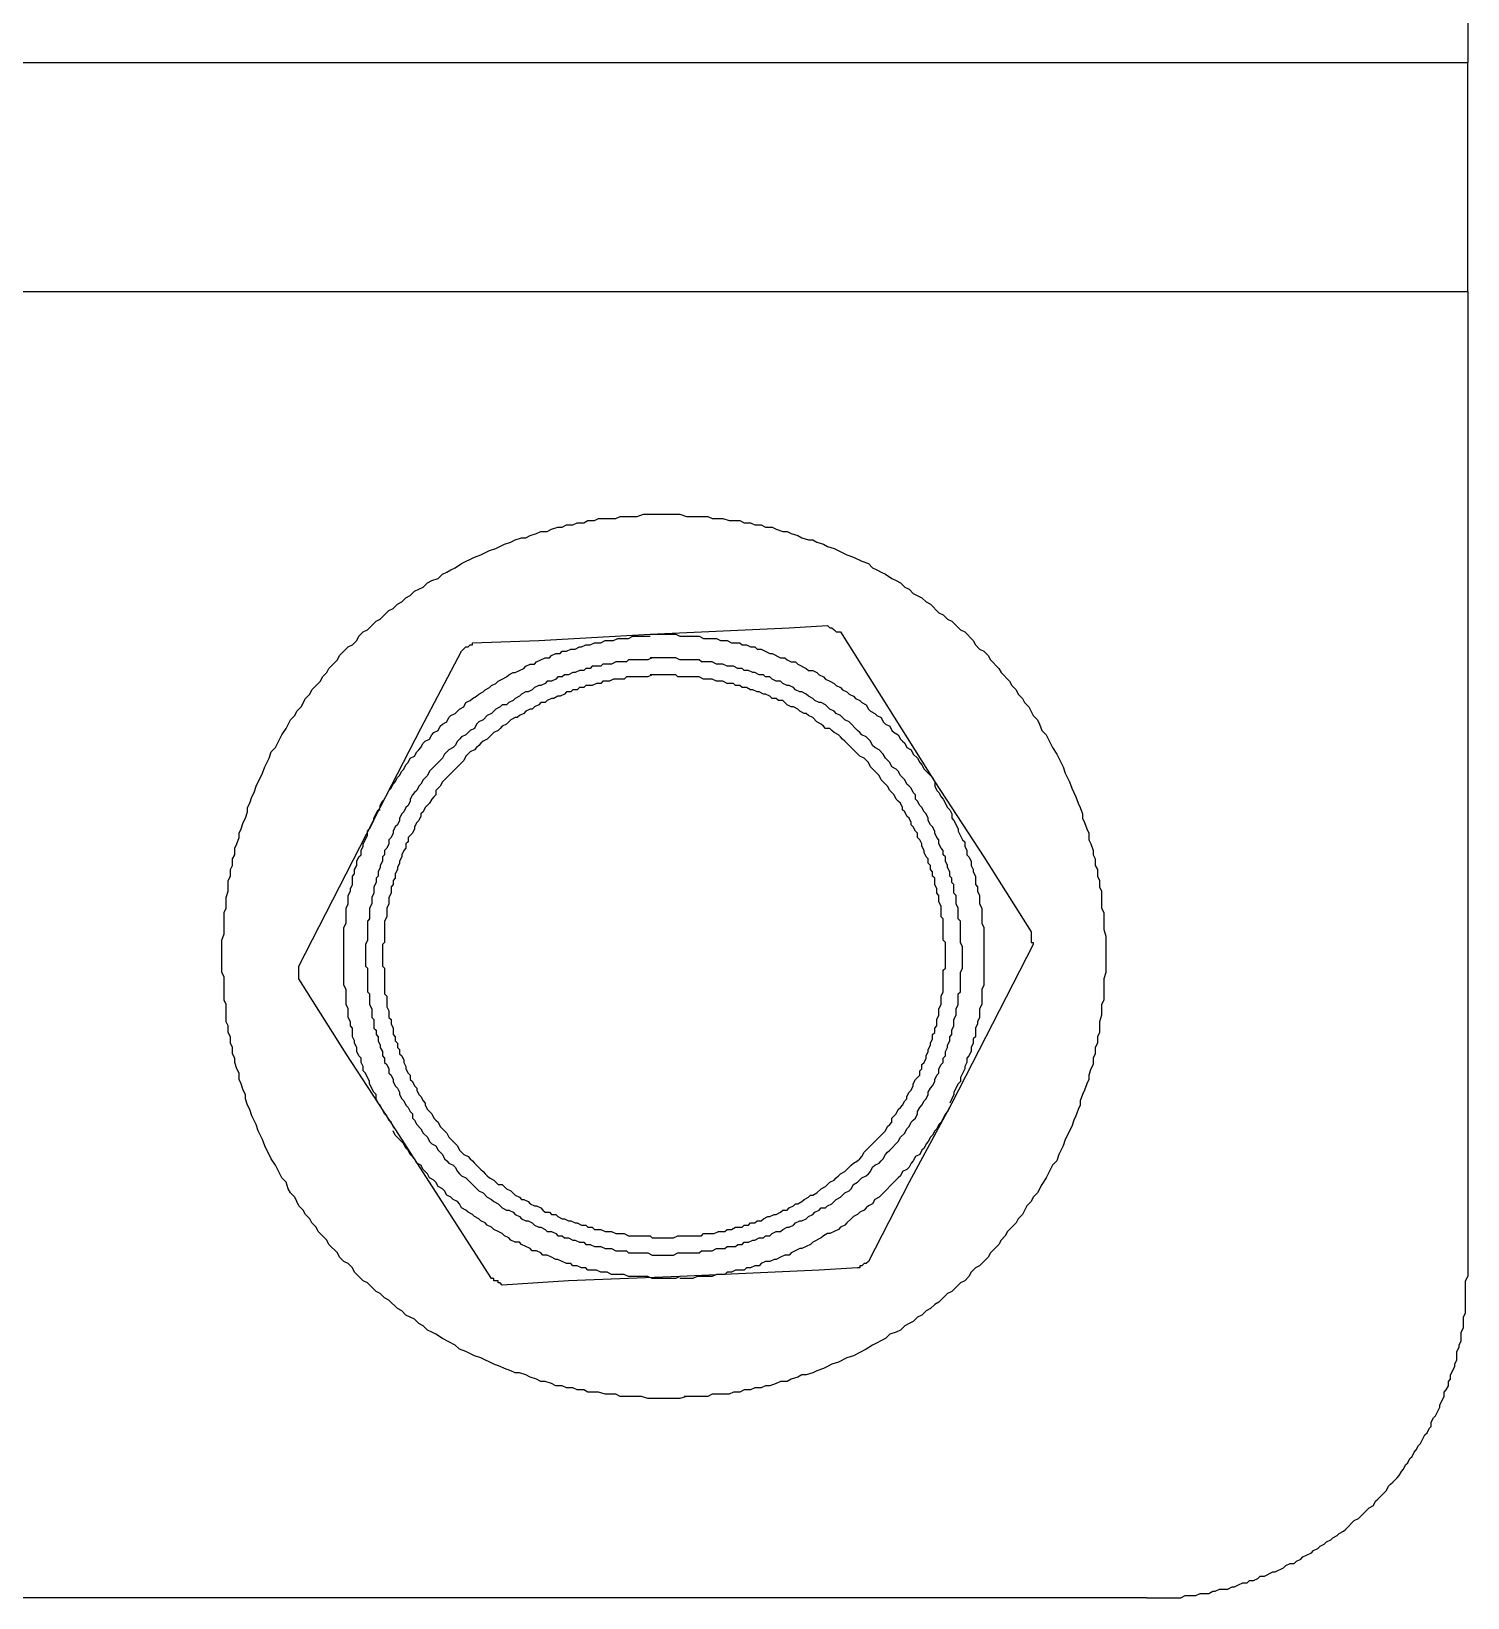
# Model space of a CAD drawing. Header units: inches. Extents: x 0 to 11, y 0.3 to 17.
# Drawn here: x 2.077 to 2.636, y 12.369 to 12.979 of the extents above; entities that cross this region are included whole.
import ezdxf

# ---------------------------------------------------------------- set-up
doc = ezdxf.new("R2010")
doc.units = ezdxf.units.IN
doc.header["$MEASUREMENT"] = 0
doc.layers.add('Layer 1', color=7, linetype='Continuous')

msp = doc.modelspace()

# ---------------------------------------------------------------- linework, layer by layer
at = {"layer": 'Layer 1', "color": 7, "lineweight": 25, "true_color": 0xffffff}
for points in [[(2.63583, 13.06417), (2.63583, 12.96667)], [(1.26083, 12.8775), (2.63583, 12.8775), (2.63583, 12.96667)], [(1.26083, 12.96667), (2.63583, 12.96667)], [(2.63583, 12.8775), (2.63583, 12.49417)], [(2.33167, 12.4475), (2.32917, 12.44667), (2.31666, 12.44667), (2.31417, 12.4475), (2.30583, 12.4475), (2.30417, 12.44834), (2.3, 12.44834), (2.2975, 12.44916), (2.29333, 12.44916), (2.29167, 12.45), (2.28916, 12.45), (2.2875, 12.45083), (2.285, 12.45083), (2.28333, 12.45167), (2.28084, 12.45167), (2.27917, 12.4525), (2.27667, 12.45334), (2.275, 12.45334), (2.27334, 12.45417), (2.27083, 12.455), (2.26917, 12.45583), (2.26667, 12.45667), (2.265, 12.45667), (2.26333, 12.4575), (2.26083, 12.45833), (2.25917, 12.45917), (2.25667, 12.46), (2.25167, 12.4625), (2.24917, 12.46333), (2.24584, 12.465), (2.24333, 12.46583), (2.24167, 12.4675), (2.23667, 12.47), (2.23416, 12.47167), (2.2325, 12.4725), (2.23083, 12.47333), (2.22917, 12.475), (2.2275, 12.47583), (2.22583, 12.4775), (2.22417, 12.47833), (2.2225, 12.47917), (2.22083, 12.48083), (2.21916, 12.48167), (2.21583, 12.485), (2.21417, 12.48583), (2.2125, 12.4875), (2.21084, 12.48834), (2.2075, 12.49167), (2.20583, 12.4925), (2.2025, 12.49584), (2.20167, 12.4975), (2.2, 12.49917), (2.19833, 12.5), (2.19667, 12.50167), (2.19583, 12.50334), (2.1925, 12.50667), (2.19166, 12.50833), (2.18833, 12.51166), (2.1875, 12.51333), (2.18583, 12.515), (2.185, 12.51667), (2.18334, 12.51833), (2.1825, 12.52), (2.18083, 12.52167), (2.17917, 12.525), (2.1775, 12.52667), (2.17667, 12.52833), (2.17584, 12.53083), (2.17417, 12.5325), (2.17166, 12.5375), (2.17, 12.54), (2.1675, 12.545), (2.16667, 12.5475), (2.165, 12.55084), (2.16416, 12.55333), (2.1625, 12.55667), (2.16167, 12.55916), (2.16083, 12.56083), (2.16, 12.56333), (2.16, 12.565), (2.15917, 12.56666), (2.15833, 12.56917), (2.1575, 12.57083), (2.1575, 12.57334), (2.15666, 12.575), (2.15584, 12.5775), (2.15584, 12.57917), (2.155, 12.58083), (2.155, 12.58333), (2.15417, 12.585), (2.15417, 12.5875), (2.15333, 12.58917), (2.15333, 12.59167), (2.1525, 12.59333), (2.1525, 12.6), (2.15167, 12.60166), (2.15167, 12.61083), (2.15083, 12.6125), (2.15083, 12.625), (2.15167, 12.6275), (2.15167, 12.63584), (2.1525, 12.6375), (2.1525, 12.64167), (2.15333, 12.64417), (2.15333, 12.64834), (2.15417, 12.65), (2.15417, 12.6525), (2.155, 12.65417), (2.155, 12.65667), (2.15584, 12.65833), (2.15584, 12.66083), (2.15666, 12.6625), (2.1575, 12.665), (2.1575, 12.66667), (2.15833, 12.66833), (2.15917, 12.67083), (2.16, 12.6725), (2.16083, 12.675), (2.16083, 12.67666), (2.16167, 12.67833), (2.1625, 12.68083), (2.16333, 12.6825), (2.16416, 12.685), (2.16667, 12.69), (2.1675, 12.6925), (2.16917, 12.69583), (2.17, 12.69834), (2.17166, 12.7), (2.17417, 12.705), (2.17584, 12.7075), (2.1775, 12.71084), (2.17917, 12.7125), (2.18, 12.71417), (2.18167, 12.71583), (2.18334, 12.71917), (2.185, 12.72083), (2.18583, 12.7225), (2.18917, 12.72583), (2.19, 12.7275), (2.19166, 12.72917), (2.1925, 12.73083), (2.19583, 12.73416), (2.19667, 12.73583), (2.2, 12.73916), (2.20167, 12.74), (2.20334, 12.74167), (2.20417, 12.74333), (2.20583, 12.745), (2.2075, 12.74584), (2.21084, 12.74917), (2.2125, 12.75), (2.21583, 12.75334), (2.2175, 12.75416), (2.21916, 12.75583), (2.22083, 12.75667), (2.2225, 12.75833), (2.22417, 12.75917), (2.22583, 12.76084), (2.2275, 12.76166), (2.22917, 12.7625), (2.23083, 12.76417), (2.2325, 12.765), (2.235, 12.76584), (2.23667, 12.7675), (2.23834, 12.76833), (2.24, 12.76917), (2.24167, 12.77), (2.24417, 12.77167), (2.24917, 12.77417), (2.25167, 12.775), (2.255, 12.77667), (2.2575, 12.7775), (2.26083, 12.77917), (2.26333, 12.78), (2.265, 12.78083), (2.2675, 12.78167), (2.26917, 12.78167), (2.27083, 12.7825), (2.27334, 12.78333), (2.275, 12.78417), (2.2775, 12.78417), (2.27917, 12.785), (2.28166, 12.78583), (2.28333, 12.78583), (2.285, 12.78667), (2.2875, 12.78667), (2.28916, 12.7875), (2.29167, 12.7875), (2.29333, 12.78833), (2.29583, 12.78833), (2.2975, 12.78916), (2.30417, 12.78916), (2.30583, 12.79), (2.3125, 12.79), (2.315, 12.79083), (2.32917, 12.79083), (2.33167, 12.79), (2.34, 12.79), (2.34167, 12.78916), (2.34583, 12.78916), (2.34833, 12.78833), (2.3525, 12.78833), (2.35417, 12.7875), (2.35667, 12.7875), (2.35833, 12.78667), (2.36083, 12.78667), (2.3625, 12.78583), (2.365, 12.78583), (2.36667, 12.785), (2.36917, 12.78417), (2.37084, 12.78417), (2.3725, 12.78333), (2.375, 12.7825), (2.37667, 12.78167), (2.37916, 12.78083), (2.38083, 12.78083), (2.3825, 12.78), (2.385, 12.77917), (2.38666, 12.77833), (2.38917, 12.7775), (2.39417, 12.775), (2.39667, 12.77417), (2.4, 12.7725), (2.4025, 12.77167), (2.40417, 12.77), (2.40584, 12.76917), (2.4075, 12.76833), (2.40917, 12.7675), (2.41167, 12.76584), (2.41333, 12.765), (2.415, 12.76417), (2.41667, 12.7625), (2.41833, 12.76166), (2.42, 12.76), (2.42333, 12.75833), (2.425, 12.75667), (2.42667, 12.75583), (2.43, 12.7525), (2.43167, 12.75167), (2.43334, 12.75), (2.435, 12.74917), (2.43833, 12.74584), (2.44, 12.745), (2.44333, 12.74167), (2.44417, 12.74), (2.44583, 12.73834), (2.4475, 12.7375), (2.44916, 12.73583), (2.45, 12.73416), (2.45334, 12.73083), (2.45417, 12.72917), (2.4575, 12.72583), (2.45833, 12.72417), (2.46, 12.7225), (2.46084, 12.72083), (2.4625, 12.71917), (2.46333, 12.7175), (2.465, 12.71583), (2.46667, 12.7125), (2.46834, 12.71084), (2.46916, 12.70917), (2.47, 12.70667), (2.47167, 12.705), (2.47417, 12.7), (2.47583, 12.6975), (2.47833, 12.6925), (2.47917, 12.69), (2.48083, 12.68667), (2.48167, 12.68416), (2.48333, 12.68083), (2.48416, 12.67833), (2.485, 12.67666), (2.48583, 12.67417), (2.48583, 12.6725), (2.48667, 12.67083), (2.4875, 12.66833), (2.48834, 12.66667), (2.48834, 12.66416), (2.48917, 12.6625), (2.49, 12.66), (2.49, 12.65833), (2.49083, 12.65667), (2.49083, 12.65417), (2.49167, 12.6525), (2.49167, 12.65), (2.4925, 12.64834), (2.4925, 12.64583), (2.49333, 12.64417), (2.49333, 12.6375), (2.49417, 12.63584), (2.49417, 12.62916), (2.495, 12.62667), (2.495, 12.6125), (2.49417, 12.61), (2.49417, 12.60166), (2.49333, 12.6), (2.49333, 12.59583), (2.4925, 12.59333), (2.4925, 12.58917), (2.49167, 12.5875), (2.49167, 12.585), (2.49083, 12.58333), (2.49083, 12.58083), (2.49, 12.57917), (2.49, 12.57667), (2.48917, 12.575), (2.48834, 12.5725), (2.48834, 12.57083), (2.4875, 12.56917), (2.48667, 12.56666), (2.48583, 12.565), (2.485, 12.5625), (2.485, 12.56083), (2.48416, 12.55916), (2.48333, 12.55667), (2.4825, 12.555), (2.48167, 12.5525), (2.47917, 12.5475), (2.47833, 12.545), (2.47666, 12.54167), (2.47583, 12.53916), (2.47417, 12.5375), (2.47167, 12.5325), (2.47, 12.53), (2.46834, 12.52667), (2.46667, 12.525), (2.46583, 12.52334), (2.46417, 12.52167), (2.4625, 12.51833), (2.46084, 12.51667), (2.46, 12.515), (2.45667, 12.51166), (2.45583, 12.51), (2.45417, 12.50833), (2.45334, 12.50667), (2.45, 12.50334), (2.44916, 12.50167), (2.44583, 12.49833), (2.44417, 12.4975), (2.4425, 12.49584), (2.44166, 12.49417), (2.44, 12.4925), (2.43833, 12.49167), (2.435, 12.48834), (2.43334, 12.4875), (2.43, 12.48416), (2.42833, 12.48333), (2.42667, 12.48167), (2.425, 12.48083), (2.42333, 12.47917), (2.42166, 12.47833), (2.42, 12.47666), (2.41833, 12.47583), (2.41667, 12.475), (2.415, 12.47333), (2.41333, 12.4725), (2.41083, 12.47167), (2.40917, 12.47), (2.40417, 12.4675), (2.40167, 12.46583), (2.39667, 12.46333), (2.39417, 12.4625), (2.39084, 12.46084), (2.38833, 12.46), (2.38666, 12.45917), (2.385, 12.45833), (2.3825, 12.4575), (2.38083, 12.45667), (2.37834, 12.45583), (2.37667, 12.45583), (2.375, 12.455), (2.3725, 12.45417), (2.37084, 12.45334), (2.36833, 12.45334), (2.36667, 12.4525), (2.36417, 12.45167), (2.3625, 12.45167), (2.36083, 12.45083), (2.35833, 12.45083), (2.35667, 12.45), (2.35417, 12.45), (2.3525, 12.44916), (2.35, 12.44916), (2.34833, 12.44834), (2.34167, 12.44834), (2.34, 12.4475), (2.33083, 12.4475)], [(2.3175, 12.74417), (2.37166, 12.74666), (2.38666, 12.7475), (2.3875, 12.74666), (2.38833, 12.74666), (2.38917, 12.74584), (2.39, 12.745), (2.39167, 12.745)], [(2.2125, 12.67666), (2.2125, 12.6775), (2.21333, 12.67917), (2.21417, 12.68), (2.21583, 12.68334), (2.21667, 12.68416), (2.2175, 12.68583), (2.21834, 12.68667), (2.21916, 12.68833), (2.22, 12.68917), (2.22083, 12.69084), (2.22167, 12.69166), (2.2225, 12.69333), (2.22333, 12.69417), (2.22417, 12.69583), (2.22583, 12.69667), (2.22666, 12.69834), (2.2275, 12.69916), (2.22833, 12.7), (2.22917, 12.70167), (2.23, 12.7025), (2.23167, 12.70334), (2.2325, 12.705), (2.23333, 12.70583), (2.235, 12.70667), (2.23583, 12.70833), (2.23667, 12.70917), (2.23834, 12.71), (2.23917, 12.71167), (2.24, 12.7125), (2.24167, 12.71333), (2.24333, 12.715), (2.245, 12.71583), (2.24584, 12.7175), (2.2475, 12.71833), (2.24833, 12.71917), (2.25, 12.72), (2.25083, 12.72083), (2.2525, 12.72167), (2.25334, 12.7225), (2.255, 12.72333), (2.25583, 12.72417), (2.2575, 12.725), (2.25833, 12.72583), (2.26, 12.72666), (2.26166, 12.7275), (2.2625, 12.72833), (2.26417, 12.72917), (2.265, 12.72917), (2.26833, 12.73083), (2.26917, 12.73167), (2.27083, 12.7325), (2.2725, 12.7325), (2.27334, 12.73333), (2.27667, 12.735), (2.27833, 12.735), (2.27917, 12.73583), (2.28084, 12.73667), (2.2825, 12.73667), (2.28333, 12.7375), (2.285, 12.7375), (2.28667, 12.73834), (2.28833, 12.73834), (2.29, 12.73916), (2.29083, 12.73916), (2.2925, 12.74), (2.29417, 12.74), (2.29583, 12.74083), (2.29833, 12.74083), (2.3, 12.74167), (2.30333, 12.74167), (2.305, 12.7425), (2.30916, 12.7425), (2.31083, 12.74333), (2.3175, 12.74333)], [(2.2125, 12.67666), (2.22833, 12.7075), (2.24417, 12.7375), (2.24584, 12.73916), (2.24666, 12.73916), (2.2475, 12.74), (2.24833, 12.74), (2.24833, 12.74083)], [(2.24833, 12.74083), (2.27417, 12.74167), (2.3175, 12.74417)], [(2.3175, 12.74417), (2.3275, 12.74417), (2.32917, 12.74333), (2.33667, 12.74333), (2.33833, 12.7425), (2.34334, 12.7425), (2.345, 12.74167), (2.3475, 12.74167), (2.34917, 12.74083), (2.3525, 12.74083), (2.35333, 12.74), (2.355, 12.74), (2.35667, 12.73916), (2.35833, 12.73916), (2.35916, 12.73834), (2.36083, 12.73834), (2.36417, 12.73667), (2.365, 12.73667), (2.36833, 12.735), (2.37, 12.735), (2.37084, 12.73416), (2.3725, 12.73333), (2.37417, 12.73333), (2.375, 12.7325), (2.37834, 12.73083), (2.37916, 12.73), (2.38083, 12.73), (2.3825, 12.72917), (2.38333, 12.72833), (2.385, 12.7275), (2.38583, 12.72666), (2.3875, 12.72583), (2.38917, 12.725), (2.39, 12.72417), (2.39167, 12.72333), (2.3925, 12.7225), (2.39417, 12.72167), (2.395, 12.72083), (2.39667, 12.72), (2.3975, 12.71917), (2.39917, 12.71833), (2.4, 12.7175), (2.40167, 12.71667), (2.4025, 12.715), (2.40333, 12.71417), (2.405, 12.71333), (2.40584, 12.7125), (2.4075, 12.71167), (2.40833, 12.71), (2.40917, 12.70917), (2.41083, 12.70833), (2.41167, 12.70667), (2.4125, 12.70583), (2.41416, 12.705), (2.415, 12.70334), (2.41583, 12.7025), (2.41667, 12.70167), (2.4175, 12.7), (2.41917, 12.69916), (2.42, 12.6975), (2.42166, 12.69583), (2.4225, 12.69417), (2.42333, 12.69333), (2.42417, 12.69166), (2.4275, 12.68833), (2.42833, 12.68667)], [(2.39167, 12.745), (2.42833, 12.68667)], [(2.31833, 12.735), (2.31666, 12.73416), (2.30916, 12.73416), (2.30834, 12.73333), (2.30417, 12.73333), (2.3025, 12.7325), (2.29917, 12.7325), (2.29833, 12.73167), (2.295, 12.73167), (2.29417, 12.73083), (2.2925, 12.73083), (2.29167, 12.73), (2.29, 12.73), (2.28833, 12.72917), (2.2875, 12.72917), (2.28583, 12.72833), (2.28417, 12.72833), (2.28333, 12.7275), (2.28166, 12.7275), (2.28084, 12.72666), (2.27917, 12.72583), (2.2775, 12.72583), (2.27667, 12.725), (2.275, 12.72417), (2.27417, 12.72417), (2.2725, 12.72333), (2.27167, 12.7225), (2.27, 12.72167), (2.26917, 12.72167), (2.2675, 12.72083), (2.26667, 12.72), (2.265, 12.71917), (2.26417, 12.71833), (2.2625, 12.7175), (2.26166, 12.71667), (2.26, 12.71667), (2.25917, 12.71583), (2.2575, 12.715), (2.25583, 12.71333), (2.25416, 12.7125), (2.2525, 12.71084), (2.25083, 12.71), (2.25, 12.70917), (2.24917, 12.7075), (2.2475, 12.70667), (2.24666, 12.70583), (2.24584, 12.705), (2.24417, 12.70417), (2.24333, 12.70334), (2.2425, 12.7025), (2.24167, 12.70083), (2.24083, 12.7), (2.23917, 12.69916), (2.2375, 12.6975), (2.23667, 12.69583), (2.23167, 12.69084), (2.23083, 12.68917), (2.22917, 12.6875), (2.22833, 12.68583), (2.2275, 12.685), (2.22666, 12.68334), (2.22583, 12.6825), (2.225, 12.68167), (2.22417, 12.68), (2.22417, 12.67917), (2.22333, 12.6775), (2.2225, 12.67666), (2.22167, 12.675), (2.22083, 12.67417), (2.22, 12.6725), (2.22, 12.67166), (2.21916, 12.67), (2.21834, 12.66917), (2.2175, 12.6675), (2.2175, 12.66667), (2.21667, 12.665), (2.21583, 12.66416), (2.21583, 12.6625), (2.215, 12.66083), (2.21417, 12.66), (2.21417, 12.65833), (2.21333, 12.6575), (2.21333, 12.65583), (2.2125, 12.65417), (2.2125, 12.65333), (2.21167, 12.65167), (2.21167, 12.65), (2.21084, 12.64917), (2.21084, 12.6475), (2.21, 12.64583), (2.21, 12.64333), (2.20917, 12.64167), (2.20917, 12.63917), (2.20833, 12.6375), (2.20833, 12.63333), (2.2075, 12.6325), (2.2075, 12.625), (2.20667, 12.62333), (2.20667, 12.615), (2.2075, 12.61416), (2.2075, 12.605), (2.20833, 12.60417), (2.20833, 12.6), (2.20917, 12.59833), (2.20917, 12.595), (2.21, 12.59417), (2.21, 12.59083), (2.21084, 12.59), (2.21084, 12.58833), (2.21167, 12.5875), (2.21167, 12.58584), (2.2125, 12.58417), (2.2125, 12.58333), (2.21333, 12.58167), (2.21333, 12.58), (2.21417, 12.57917), (2.21417, 12.5775), (2.215, 12.57667), (2.21583, 12.575), (2.21583, 12.57334), (2.21667, 12.5725), (2.2175, 12.57083), (2.2175, 12.57), (2.21834, 12.56833), (2.21916, 12.5675), (2.22, 12.56584), (2.22, 12.565), (2.22083, 12.56333), (2.22167, 12.5625), (2.2225, 12.56083), (2.22333, 12.56), (2.22417, 12.55834), (2.225, 12.5575), (2.225, 12.55583), (2.22583, 12.555), (2.22666, 12.55333), (2.22833, 12.55166), (2.22917, 12.55), (2.23083, 12.54833), (2.23167, 12.54666), (2.2325, 12.54583), (2.23416, 12.545), (2.235, 12.54333), (2.23583, 12.5425), (2.23667, 12.54167), (2.2375, 12.54), (2.23834, 12.53916), (2.23917, 12.53833), (2.24083, 12.5375), (2.24167, 12.53667), (2.2425, 12.535), (2.24333, 12.53417), (2.24417, 12.53333), (2.24584, 12.5325), (2.25083, 12.5275), (2.2525, 12.52667), (2.25416, 12.525), (2.25583, 12.52417), (2.25667, 12.52334), (2.25833, 12.5225), (2.25917, 12.52167), (2.26, 12.52083), (2.26166, 12.52), (2.2625, 12.52), (2.26417, 12.51917), (2.265, 12.51833), (2.26667, 12.5175), (2.2675, 12.51667), (2.26917, 12.51584), (2.27, 12.51584), (2.27167, 12.515), (2.2725, 12.51417), (2.27417, 12.51333), (2.275, 12.51333), (2.27667, 12.5125), (2.2775, 12.51166), (2.27917, 12.51166), (2.28084, 12.51084), (2.28166, 12.51), (2.28333, 12.51), (2.28417, 12.50917), (2.28583, 12.50917), (2.2875, 12.50833), (2.28833, 12.50833), (2.29, 12.5075), (2.29167, 12.5075), (2.2925, 12.50667), (2.29417, 12.50667), (2.29583, 12.50583), (2.29833, 12.50583), (2.3, 12.505), (2.3025, 12.505), (2.30417, 12.50416), (2.30834, 12.50416), (2.30916, 12.50334), (2.31666, 12.50334), (2.31833, 12.5025), (2.32667, 12.5025), (2.32834, 12.50334), (2.33667, 12.50334), (2.3375, 12.50416), (2.34167, 12.50416), (2.34334, 12.505), (2.34667, 12.505), (2.3475, 12.50583), (2.35083, 12.50583), (2.35166, 12.50667), (2.35333, 12.50667), (2.35417, 12.5075), (2.35583, 12.5075), (2.3575, 12.50833), (2.35833, 12.50833), (2.36, 12.50917), (2.36167, 12.50917), (2.3625, 12.51), (2.36417, 12.51), (2.365, 12.51084), (2.36667, 12.51166), (2.36833, 12.51166), (2.36917, 12.5125), (2.37084, 12.51333), (2.37166, 12.51333), (2.37333, 12.51417), (2.37417, 12.515), (2.37583, 12.51584), (2.37667, 12.51584), (2.37834, 12.51667), (2.37916, 12.5175), (2.38083, 12.51833), (2.38167, 12.51917), (2.38333, 12.52), (2.38417, 12.52083), (2.38583, 12.52083), (2.38666, 12.52167), (2.38833, 12.5225), (2.39, 12.52417), (2.39167, 12.525), (2.39333, 12.52667), (2.395, 12.5275), (2.39583, 12.52833), (2.39667, 12.53), (2.39834, 12.53083), (2.4, 12.5325), (2.40167, 12.53333), (2.4025, 12.53417), (2.40333, 12.535), (2.40417, 12.53667), (2.405, 12.5375), (2.40666, 12.53833), (2.4075, 12.53916), (2.40833, 12.54), (2.40917, 12.54167), (2.41, 12.5425), (2.41083, 12.54333), (2.41416, 12.54666), (2.415, 12.54833), (2.41667, 12.55), (2.4175, 12.55166), (2.41833, 12.5525), (2.41917, 12.55417), (2.42, 12.555), (2.42083, 12.55583), (2.42166, 12.5575), (2.42166, 12.55834), (2.4225, 12.56), (2.42333, 12.56083), (2.42417, 12.5625), (2.425, 12.56333), (2.42584, 12.565), (2.42584, 12.56584), (2.42667, 12.5675), (2.4275, 12.56833), (2.42833, 12.57), (2.42833, 12.57083), (2.42917, 12.5725), (2.43, 12.57334), (2.43, 12.575), (2.43083, 12.57667), (2.43167, 12.5775), (2.43167, 12.57917), (2.4325, 12.58), (2.4325, 12.58167), (2.43334, 12.58333), (2.43334, 12.58417), (2.43416, 12.58584), (2.43416, 12.5875), (2.435, 12.58833), (2.435, 12.59), (2.43583, 12.59167), (2.43583, 12.59417), (2.43667, 12.59583), (2.43667, 12.59833), (2.4375, 12.6), (2.4375, 12.60417), (2.43833, 12.605), (2.43833, 12.6125), (2.43917, 12.61416), (2.43917, 12.6225), (2.43833, 12.62417), (2.43833, 12.6325), (2.4375, 12.63333), (2.4375, 12.6375), (2.43667, 12.63917), (2.43667, 12.6425), (2.43583, 12.64333), (2.43583, 12.64667), (2.435, 12.6475), (2.435, 12.64917), (2.43416, 12.65), (2.43416, 12.65167), (2.43334, 12.65333), (2.43334, 12.65417), (2.4325, 12.65583), (2.4325, 12.6575), (2.43167, 12.65833), (2.43167, 12.66), (2.43083, 12.66083), (2.43, 12.6625), (2.43, 12.66416), (2.42917, 12.665), (2.42833, 12.66667), (2.42833, 12.6675), (2.4275, 12.66917), (2.42667, 12.67), (2.42584, 12.67166), (2.42584, 12.6725), (2.425, 12.67417), (2.42417, 12.675), (2.42333, 12.67666), (2.4225, 12.6775), (2.42166, 12.67917), (2.42083, 12.68), (2.42083, 12.68167), (2.42, 12.6825), (2.41917, 12.68416), (2.41833, 12.685), (2.4175, 12.68583), (2.41667, 12.6875), (2.415, 12.68917), (2.41416, 12.69084), (2.41333, 12.69166), (2.41167, 12.6925), (2.41083, 12.69417), (2.40917, 12.69583), (2.40833, 12.6975), (2.40666, 12.69916), (2.405, 12.7), (2.40417, 12.70083), (2.40333, 12.7025), (2.4025, 12.70334), (2.40167, 12.70417), (2.4, 12.705), (2.39917, 12.70583), (2.39834, 12.70667), (2.395, 12.71), (2.39333, 12.71084), (2.39167, 12.7125), (2.39, 12.71333), (2.38917, 12.71417), (2.3875, 12.715), (2.38583, 12.71667), (2.38417, 12.7175), (2.38333, 12.7175), (2.38167, 12.71833), (2.38083, 12.71917), (2.37916, 12.72), (2.37834, 12.72083), (2.37667, 12.72167), (2.37583, 12.72167), (2.37417, 12.7225), (2.37333, 12.72333), (2.37166, 12.72417), (2.37084, 12.72417), (2.36917, 12.725), (2.36833, 12.72583), (2.36667, 12.72583), (2.365, 12.72666), (2.36417, 12.7275), (2.3625, 12.7275), (2.36167, 12.72833), (2.36, 12.72833), (2.35833, 12.72917), (2.3575, 12.72917), (2.35583, 12.73), (2.35417, 12.73), (2.35333, 12.73083), (2.35166, 12.73083), (2.35, 12.73167), (2.3475, 12.73167), (2.34583, 12.7325), (2.34334, 12.7325), (2.34167, 12.73333), (2.3375, 12.73333), (2.33667, 12.73416), (2.32917, 12.73416), (2.3275, 12.735), (2.3175, 12.735)], [(2.31833, 12.72833), (2.31666, 12.7275), (2.30834, 12.7275), (2.3075, 12.72666), (2.30333, 12.72666), (2.30167, 12.72583), (2.29917, 12.72583), (2.29833, 12.725), (2.29666, 12.725), (2.295, 12.72417), (2.2925, 12.72417), (2.29167, 12.72333), (2.29, 12.72333), (2.28916, 12.7225), (2.2875, 12.7225), (2.28667, 12.72167), (2.285, 12.72167), (2.28417, 12.72083), (2.2825, 12.72), (2.28166, 12.72), (2.28, 12.71917), (2.27917, 12.71917), (2.2775, 12.71833), (2.27667, 12.7175), (2.275, 12.7175), (2.27417, 12.71667), (2.2725, 12.71583), (2.27167, 12.715), (2.27083, 12.715), (2.26917, 12.71417), (2.26833, 12.71333), (2.26667, 12.7125), (2.26584, 12.71167), (2.265, 12.71167), (2.26333, 12.71084), (2.26166, 12.70917), (2.26, 12.70833), (2.25917, 12.7075), (2.25833, 12.70667), (2.25667, 12.70583), (2.25583, 12.705), (2.255, 12.70417), (2.25416, 12.70334), (2.2525, 12.7025), (2.25167, 12.70167), (2.25083, 12.70083), (2.25, 12.7), (2.24917, 12.69916), (2.2475, 12.69834), (2.24584, 12.69667), (2.245, 12.695), (2.2375, 12.6875), (2.23667, 12.68667), (2.23583, 12.685), (2.235, 12.68416), (2.23416, 12.68334), (2.23416, 12.68167), (2.23333, 12.68083), (2.2325, 12.68), (2.23167, 12.67833), (2.23, 12.67666), (2.22917, 12.675), (2.22833, 12.67417), (2.22833, 12.67333), (2.2275, 12.67166), (2.22666, 12.67083), (2.22583, 12.66917), (2.22583, 12.66833), (2.225, 12.66667), (2.22417, 12.66583), (2.22333, 12.665), (2.22333, 12.66333), (2.2225, 12.6625), (2.2225, 12.66083), (2.22167, 12.66), (2.22083, 12.65833), (2.22083, 12.6575), (2.22, 12.65583), (2.22, 12.655), (2.21916, 12.65333), (2.21916, 12.6525), (2.21834, 12.65083), (2.21834, 12.64917), (2.2175, 12.64834), (2.2175, 12.64667), (2.21667, 12.64583), (2.21667, 12.64333), (2.21583, 12.64167), (2.21583, 12.63917), (2.215, 12.6375), (2.215, 12.63417), (2.21417, 12.6325), (2.21417, 12.62417), (2.21333, 12.62333), (2.21333, 12.615), (2.21417, 12.61416), (2.21417, 12.60417), (2.215, 12.60333), (2.215, 12.59917), (2.21583, 12.5975), (2.21583, 12.595), (2.21667, 12.59417), (2.21667, 12.5925), (2.2175, 12.59083), (2.2175, 12.58833), (2.21834, 12.5875), (2.21834, 12.58584), (2.21916, 12.585), (2.21916, 12.58333), (2.22, 12.5825), (2.22, 12.58083), (2.22083, 12.58), (2.22167, 12.57834), (2.22167, 12.5775), (2.2225, 12.57583), (2.2225, 12.575), (2.22333, 12.57334), (2.22417, 12.5725), (2.22417, 12.57083), (2.225, 12.57), (2.22583, 12.56833), (2.22666, 12.5675), (2.22666, 12.56666), (2.2275, 12.565), (2.22833, 12.56417), (2.22917, 12.5625), (2.23, 12.56167), (2.23, 12.56083), (2.23083, 12.55916), (2.23167, 12.55834), (2.2325, 12.5575), (2.23333, 12.55583), (2.23416, 12.555), (2.235, 12.55417), (2.23583, 12.5525), (2.23834, 12.55), (2.23917, 12.54833), (2.2425, 12.545), (2.24333, 12.54333), (2.24417, 12.5425), (2.245, 12.54167), (2.24666, 12.54083), (2.2475, 12.54), (2.24833, 12.53916), (2.24917, 12.53833), (2.25, 12.5375), (2.25167, 12.53583), (2.2525, 12.535), (2.25334, 12.53417), (2.25416, 12.53333), (2.255, 12.5325), (2.25667, 12.53167), (2.25833, 12.53), (2.26, 12.53), (2.26166, 12.52833), (2.26333, 12.5275), (2.265, 12.52583), (2.26667, 12.525), (2.2675, 12.52417), (2.26833, 12.52417), (2.27, 12.52334), (2.27083, 12.5225), (2.2725, 12.52167), (2.27334, 12.52167), (2.275, 12.52083), (2.27583, 12.52), (2.27667, 12.51917), (2.27833, 12.51917), (2.27917, 12.51833), (2.28084, 12.51833), (2.28166, 12.5175), (2.28333, 12.51667), (2.28417, 12.51667), (2.28583, 12.51584), (2.28667, 12.51584), (2.28833, 12.515), (2.28916, 12.515), (2.29083, 12.51417), (2.2925, 12.51417), (2.29333, 12.51333), (2.295, 12.51333), (2.29583, 12.5125), (2.29833, 12.5125), (2.3, 12.51166), (2.3025, 12.51166), (2.30417, 12.51084), (2.3075, 12.51084), (2.30916, 12.51), (2.3175, 12.51), (2.31833, 12.50917), (2.32667, 12.50917), (2.32834, 12.51), (2.3375, 12.51), (2.33833, 12.51084), (2.3425, 12.51084), (2.34416, 12.51166), (2.34667, 12.51166), (2.3475, 12.5125), (2.34917, 12.5125), (2.35083, 12.51333), (2.35333, 12.51333), (2.35417, 12.51417), (2.35583, 12.51417), (2.35667, 12.515), (2.35833, 12.515), (2.35916, 12.51584), (2.36083, 12.51584), (2.36167, 12.51667), (2.36334, 12.5175), (2.36417, 12.5175), (2.36583, 12.51833), (2.36667, 12.51833), (2.36833, 12.51917), (2.36917, 12.52), (2.37084, 12.52), (2.37166, 12.52083), (2.37333, 12.52167), (2.37417, 12.5225), (2.375, 12.5225), (2.37667, 12.52334), (2.3775, 12.52417), (2.37916, 12.525), (2.38, 12.52583), (2.38083, 12.52583), (2.3825, 12.52667), (2.38417, 12.52833), (2.38583, 12.52917), (2.3875, 12.53083), (2.38917, 12.53167), (2.39, 12.5325), (2.39084, 12.53333), (2.39167, 12.53417), (2.39333, 12.535), (2.39417, 12.53583), (2.395, 12.53667), (2.39583, 12.5375), (2.39667, 12.53833), (2.39834, 12.53916), (2.39917, 12.54), (2.4, 12.54083), (2.40083, 12.5425), (2.40167, 12.54333), (2.40917, 12.55084), (2.41, 12.5525), (2.41083, 12.55333), (2.41167, 12.55417), (2.41167, 12.55583), (2.4125, 12.55667), (2.41333, 12.5575), (2.41416, 12.55916), (2.415, 12.56), (2.41583, 12.56083), (2.41667, 12.5625), (2.4175, 12.56333), (2.4175, 12.56417), (2.41833, 12.56584), (2.41917, 12.56666), (2.42, 12.56833), (2.42, 12.56917), (2.42083, 12.57083), (2.4225, 12.5725), (2.4225, 12.57416), (2.42333, 12.575), (2.42333, 12.57667), (2.42417, 12.5775), (2.425, 12.57917), (2.425, 12.58), (2.42584, 12.58167), (2.42584, 12.5825), (2.42667, 12.58417), (2.42667, 12.585), (2.4275, 12.58667), (2.4275, 12.58833), (2.42833, 12.58917), (2.42833, 12.59083), (2.42917, 12.59167), (2.42917, 12.59417), (2.43, 12.59583), (2.43, 12.59833), (2.43083, 12.6), (2.43083, 12.60333), (2.43167, 12.605), (2.43167, 12.61334), (2.4325, 12.61416), (2.4325, 12.62417), (2.43167, 12.625), (2.43167, 12.63333), (2.43083, 12.63417), (2.43083, 12.63833), (2.43, 12.64), (2.43, 12.6425), (2.42917, 12.64333), (2.42917, 12.645), (2.42833, 12.64667), (2.42833, 12.64917), (2.4275, 12.65), (2.4275, 12.65167), (2.42667, 12.6525), (2.42667, 12.65417), (2.42584, 12.655), (2.42584, 12.65667), (2.425, 12.6575), (2.42417, 12.65917), (2.42417, 12.66), (2.42333, 12.66167), (2.42333, 12.6625), (2.4225, 12.66416), (2.42166, 12.665), (2.42166, 12.66667), (2.42083, 12.6675), (2.42, 12.66917), (2.41917, 12.67), (2.41917, 12.67083), (2.41833, 12.6725), (2.4175, 12.67333), (2.41667, 12.675), (2.41583, 12.67584), (2.41583, 12.67666), (2.415, 12.67833), (2.41416, 12.67917), (2.41333, 12.68), (2.4125, 12.68167), (2.41167, 12.6825), (2.41083, 12.68334), (2.41, 12.685), (2.40917, 12.68583), (2.40833, 12.68667), (2.4075, 12.6875), (2.40666, 12.68917), (2.40333, 12.6925), (2.4025, 12.69417), (2.40083, 12.69583), (2.39917, 12.69667), (2.39667, 12.69916), (2.39583, 12.7), (2.39417, 12.70167), (2.39333, 12.7025), (2.3925, 12.70334), (2.39167, 12.70417), (2.39084, 12.705), (2.38917, 12.70583), (2.38833, 12.70667), (2.3875, 12.7075), (2.38583, 12.7075), (2.385, 12.70833), (2.38417, 12.70917), (2.3825, 12.71), (2.38083, 12.71167), (2.37916, 12.7125), (2.37834, 12.71333), (2.3775, 12.71333), (2.37583, 12.71417), (2.375, 12.715), (2.37333, 12.71583), (2.3725, 12.71583), (2.37084, 12.71667), (2.36917, 12.71833), (2.3675, 12.71833), (2.36667, 12.71917), (2.365, 12.71917), (2.36417, 12.72), (2.3625, 12.72083), (2.36167, 12.72083), (2.36, 12.72167), (2.35916, 12.72167), (2.3575, 12.7225), (2.35667, 12.7225), (2.355, 12.72333), (2.35333, 12.72333), (2.3525, 12.72417), (2.35083, 12.72417), (2.35, 12.725), (2.3475, 12.725), (2.34583, 12.72583), (2.34334, 12.72583), (2.34167, 12.72666), (2.33833, 12.72666), (2.33667, 12.7275), (2.32834, 12.7275), (2.3275, 12.72833), (2.3175, 12.72833)], [(2.42833, 12.68667), (2.42833, 12.685), (2.42917, 12.68334), (2.43, 12.6825), (2.43083, 12.68083), (2.43167, 12.68), (2.43334, 12.67666), (2.43416, 12.67584), (2.435, 12.67417), (2.435, 12.6725), (2.43583, 12.67166), (2.4375, 12.66833), (2.4375, 12.6675), (2.43917, 12.66416), (2.44, 12.66333), (2.44, 12.66167), (2.44084, 12.66), (2.44084, 12.65833), (2.44166, 12.6575), (2.4425, 12.65583), (2.4425, 12.65417), (2.44333, 12.6525), (2.44333, 12.65167), (2.44417, 12.65), (2.44417, 12.64667), (2.445, 12.64583), (2.445, 12.64417), (2.44583, 12.6425), (2.44583, 12.63917), (2.44667, 12.6375), (2.44667, 12.63167), (2.4475, 12.63), (2.4475, 12.6075), (2.44667, 12.60583), (2.44667, 12.6), (2.44583, 12.59833), (2.44583, 12.595), (2.445, 12.59333), (2.445, 12.5925), (2.44417, 12.59083), (2.44417, 12.5875), (2.44333, 12.58667), (2.44333, 12.585), (2.4425, 12.58333), (2.4425, 12.58167), (2.44166, 12.58), (2.44084, 12.57917), (2.44084, 12.5775), (2.44, 12.57583), (2.44, 12.575), (2.43833, 12.57167), (2.43833, 12.57), (2.4375, 12.56917), (2.43583, 12.56584), (2.43583, 12.565), (2.43416, 12.56167)], [(2.42833, 12.68667), (2.4475, 12.6575), (2.46583, 12.62834)], [(2.21834, 12.55166), (2.19916, 12.58083), (2.18083, 12.61), (2.18083, 12.615), (2.2125, 12.67666)], [(2.21834, 12.55166), (2.2175, 12.5525), (2.21667, 12.55417), (2.21583, 12.555), (2.215, 12.55667), (2.21417, 12.5575), (2.2125, 12.56083), (2.21167, 12.56167), (2.21084, 12.56333), (2.21084, 12.565), (2.21, 12.56584), (2.20833, 12.56917), (2.20833, 12.57), (2.20667, 12.57334), (2.20583, 12.57416), (2.20583, 12.57583), (2.205, 12.5775), (2.205, 12.57917), (2.20417, 12.58), (2.20334, 12.58167), (2.20334, 12.58333), (2.2025, 12.585), (2.2025, 12.58584), (2.20167, 12.5875), (2.20167, 12.59083), (2.20083, 12.59167), (2.20083, 12.59333), (2.2, 12.595), (2.2, 12.59833), (2.19916, 12.6), (2.19916, 12.60583), (2.19833, 12.6075), (2.19833, 12.63), (2.19916, 12.63167), (2.19916, 12.6375), (2.2, 12.63917), (2.2, 12.6425), (2.20083, 12.64417), (2.20083, 12.645), (2.20167, 12.64667), (2.20167, 12.65), (2.2025, 12.65083), (2.2025, 12.6525), (2.20334, 12.65417), (2.20334, 12.65583), (2.20417, 12.6575), (2.205, 12.65833), (2.205, 12.66), (2.20583, 12.66167), (2.20583, 12.6625), (2.2075, 12.66583), (2.2075, 12.6675), (2.20833, 12.66833), (2.21, 12.67166), (2.21, 12.6725), (2.21167, 12.67584), (2.2125, 12.67584)], [(2.46583, 12.62834), (2.46583, 12.62417), (2.46667, 12.62417), (2.46667, 12.62333), (2.435, 12.56167)], [(2.435, 12.56167), (2.43334, 12.55834), (2.4325, 12.5575), (2.43083, 12.55417), (2.43, 12.55333), (2.42917, 12.55166), (2.42833, 12.55084), (2.4275, 12.54917), (2.42667, 12.54833), (2.42584, 12.54666), (2.425, 12.54583), (2.42417, 12.54417), (2.42333, 12.54333), (2.4225, 12.54167), (2.42083, 12.54083), (2.42, 12.53916), (2.41917, 12.53833), (2.41833, 12.53667), (2.4175, 12.53583), (2.41583, 12.535), (2.415, 12.53333), (2.41416, 12.5325), (2.40666, 12.525), (2.405, 12.52417), (2.40417, 12.5225), (2.4025, 12.52167), (2.40167, 12.52083), (2.40083, 12.52), (2.39917, 12.51917), (2.39834, 12.51833), (2.39667, 12.5175), (2.39583, 12.51667), (2.39417, 12.515), (2.39333, 12.51417), (2.39167, 12.51333), (2.39084, 12.5125), (2.38917, 12.51166), (2.3875, 12.51084), (2.38666, 12.51084), (2.385, 12.51), (2.38417, 12.50917), (2.38083, 12.5075), (2.38, 12.50667), (2.37667, 12.505), (2.37583, 12.505), (2.3725, 12.50334), (2.37166, 12.5025), (2.37, 12.5025), (2.36833, 12.50167), (2.36667, 12.50083), (2.36583, 12.50083), (2.36417, 12.5), (2.3625, 12.5), (2.36083, 12.49917), (2.36, 12.49833), (2.35833, 12.49833), (2.35667, 12.4975), (2.355, 12.4975), (2.35417, 12.49666), (2.35083, 12.49666), (2.34917, 12.49584), (2.3475, 12.49584), (2.34667, 12.495), (2.34334, 12.495), (2.34167, 12.49417), (2.33584, 12.49417), (2.33417, 12.49333), (2.32917, 12.49333)], [(2.435, 12.56167), (2.41833, 12.53083), (2.4025, 12.5)], [(2.32917, 12.49417), (2.3275, 12.49333), (2.31833, 12.49333), (2.31666, 12.49417), (2.30916, 12.49417), (2.3075, 12.495), (2.3025, 12.495), (2.30084, 12.49584), (2.29833, 12.49584), (2.29666, 12.49666), (2.29333, 12.49666), (2.2925, 12.4975), (2.29083, 12.4975), (2.28916, 12.49833), (2.2875, 12.49833), (2.28667, 12.49917), (2.285, 12.49917), (2.28333, 12.5), (2.28166, 12.50083), (2.28084, 12.50083), (2.27917, 12.50167), (2.2775, 12.5025), (2.27583, 12.5025), (2.275, 12.50334), (2.27334, 12.50416), (2.27167, 12.50416), (2.27083, 12.505), (2.2675, 12.50667), (2.26667, 12.5075), (2.265, 12.5075), (2.26333, 12.50833), (2.2625, 12.50917), (2.26083, 12.51), (2.26, 12.51084), (2.25833, 12.51166), (2.25667, 12.5125), (2.25583, 12.51333), (2.25416, 12.51417), (2.25334, 12.515), (2.25167, 12.51584), (2.25083, 12.51667), (2.24917, 12.5175), (2.24833, 12.51833), (2.24666, 12.51917), (2.24584, 12.52), (2.24417, 12.52083), (2.24333, 12.5225), (2.2425, 12.52334), (2.24083, 12.52417), (2.24, 12.525), (2.23834, 12.52583), (2.2375, 12.5275), (2.23667, 12.52833), (2.235, 12.52917), (2.23416, 12.53083), (2.23333, 12.53167), (2.23167, 12.5325), (2.23083, 12.53417), (2.23, 12.535), (2.22917, 12.53583), (2.22833, 12.5375), (2.22666, 12.53833), (2.22583, 12.54), (2.225, 12.54083), (2.22417, 12.54167), (2.22333, 12.54333), (2.2225, 12.54417), (2.22167, 12.54583), (2.21834, 12.54917), (2.2175, 12.55084)], [(2.32917, 12.49417), (2.28583, 12.4925), (2.26, 12.49083), (2.25917, 12.49167), (2.25833, 12.49167), (2.25833, 12.4925), (2.25667, 12.4925), (2.25667, 12.49333), (2.25583, 12.49333), (2.21834, 12.55166)], [(2.39834, 12.4975), (2.38333, 12.49666), (2.32917, 12.49417)], [(2.4025, 12.5), (2.4025, 12.5), (2.40167, 12.49917), (2.40083, 12.49917), (2.4, 12.49833), (2.39917, 12.49833), (2.39917, 12.4975), (2.39834, 12.4975)], [(2.51083, 12.36917), (2.52417, 12.36917), (2.52583, 12.37), (2.53, 12.37), (2.53166, 12.37084), (2.535, 12.37084), (2.53667, 12.37166), (2.5375, 12.37166), (2.53916, 12.3725), (2.5425, 12.3725), (2.54417, 12.37333), (2.545, 12.37333), (2.54666, 12.37417), (2.54833, 12.375), (2.55, 12.375), (2.55084, 12.37583), (2.5525, 12.37583), (2.55417, 12.37667), (2.555, 12.3775), (2.55667, 12.3775), (2.56, 12.37916), (2.56083, 12.37916), (2.56417, 12.38083), (2.565, 12.38167), (2.56666, 12.3825), (2.56833, 12.3825), (2.56917, 12.38333), (2.57083, 12.38417), (2.57167, 12.385), (2.575, 12.38666), (2.57583, 12.3875), (2.5775, 12.38833), (2.57834, 12.38917), (2.58, 12.39), (2.58083, 12.39084), (2.5825, 12.39167), (2.58333, 12.3925), (2.585, 12.39333), (2.58584, 12.39417), (2.5875, 12.395), (2.58833, 12.39583), (2.59167, 12.39917), (2.59334, 12.4), (2.5975, 12.40417), (2.59917, 12.405), (2.6, 12.40667), (2.60083, 12.4075), (2.60166, 12.40833), (2.60333, 12.41), (2.60417, 12.41083), (2.605, 12.4125), (2.60583, 12.41333), (2.60667, 12.41416), (2.60833, 12.41583), (2.60916, 12.41667), (2.61, 12.41833), (2.61083, 12.41917), (2.61167, 12.42083), (2.6125, 12.42166), (2.61334, 12.42333), (2.61417, 12.42417), (2.615, 12.42584), (2.61583, 12.42666), (2.61667, 12.42833), (2.6175, 12.42917), (2.61917, 12.4325), (2.62, 12.43334), (2.62084, 12.435), (2.62166, 12.43583), (2.62166, 12.4375), (2.6225, 12.43917), (2.62333, 12.44), (2.625, 12.44333), (2.625, 12.44417), (2.62667, 12.4475), (2.62667, 12.44916), (2.6275, 12.45), (2.62834, 12.45167), (2.62834, 12.45334), (2.62916, 12.45417), (2.62916, 12.45583), (2.63083, 12.45917), (2.63083, 12.46), (2.63167, 12.46167), (2.63167, 12.465), (2.6325, 12.46667), (2.6325, 12.4675), (2.63333, 12.46917), (2.63333, 12.4725), (2.63417, 12.47417), (2.63417, 12.47833), (2.635, 12.48), (2.635, 12.4925), (2.63583, 12.49417)], [(2.51083, 12.36917), (1.38583, 12.36917)]]:
    msp.add_lwpolyline(points, dxfattribs=at)

doc.saveas('drawing.dxf')
